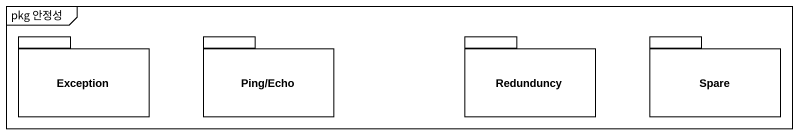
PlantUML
@startuml
mainframe pkg 안정성
package "Exception" as Exception_ {
}
package "Ping/Echo" as Ping_Echo {
}
package Redunduncy {
}
package Spare {
}
@enduml
